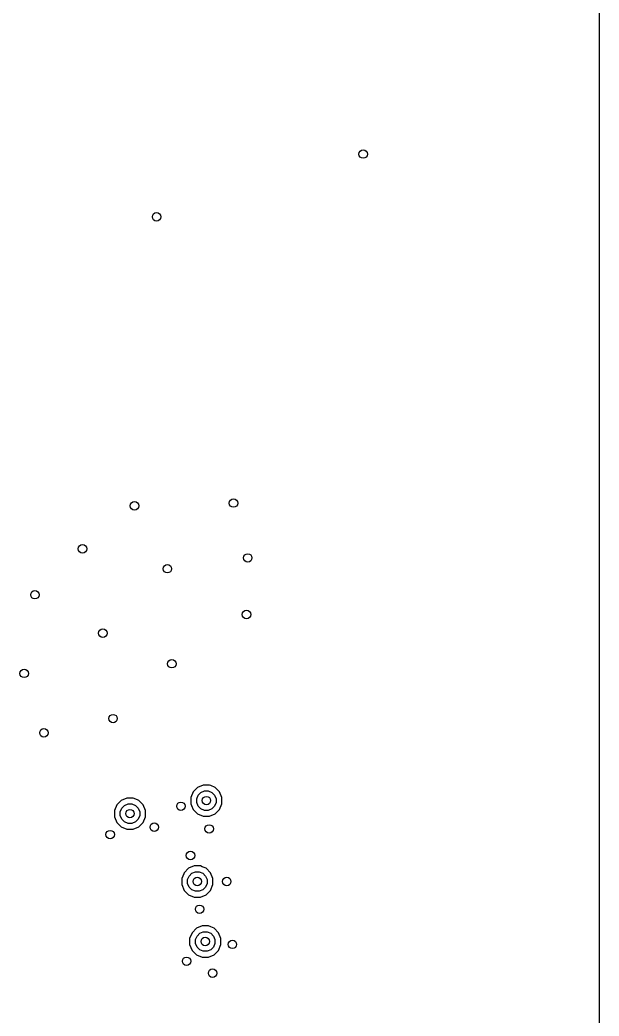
# Model space of a CAD drawing. Extents: x 114.9 to 199.6, y -137.1 to -76.7.
# Drawn here: x 189.34 to 199.58, y -107.51 to -89.9 of the extents above; entities that cross this region are included whole.
import ezdxf

# ---------------------------------------------------------------- set-up
doc = ezdxf.new("R2010")
doc.units = 0
doc.layers.add('BLACK', color=7, linetype='CONTINUOUS')

msp = doc.modelspace()

# ---------------------------------------------------------------- linework, layer by layer
at = {"layer": 'BLACK', "linetype": 'CONTINUOUS'}
for p, q in [((199.5795, -77.402406), (199.5795, -130.397593)), ((192.48394, -103.466444), (192.406444, -103.54394)), ((192.585198, -103.4245), (192.48394, -103.466444)), ((192.542775, -103.554493), (192.605859, -103.528363)), ((192.5852, -103.4245), (192.585198, -103.4245)), ((192.6948, -103.4245), (192.5852, -103.4245)), ((192.605859, -103.528363), (192.674141, -103.528363)), ((192.674141, -103.528363), (192.737225, -103.554493)), ((192.694801, -103.4245), (192.6948, -103.4245)), ((192.71759, -103.43394), (192.694801, -103.4245)), ((192.796058, -103.466443), (192.71759, -103.43394)), ((192.796059, -103.466444), (192.796058, -103.466443)), ((192.796061, -103.466445), (192.796059, -103.466444)), ((192.873555, -103.543939), (192.796061, -103.466445)), ((191.13394, -103.696444), (191.056444, -103.77394)), ((191.235198, -103.6545), (191.13394, -103.696444)), ((191.2352, -103.6545), (191.235198, -103.6545)), ((191.3448, -103.6545), (191.2352, -103.6545)), ((191.344801, -103.6545), (191.3448, -103.6545)), ((191.419987, -103.685644), (191.344801, -103.6545)), ((191.446059, -103.696443), (191.419987, -103.685644)), ((191.523555, -103.773939), (191.446059, -103.696443)), ((192.406444, -103.54394), (192.3645, -103.645198)), ((192.3645, -103.645198), (192.3645, -103.754801)), ((192.468363, -103.665859), (192.494493, -103.602775)), ((192.468363, -103.734141), (192.468363, -103.665859)), ((192.494493, -103.602775), (192.542775, -103.554493)), ((192.737225, -103.554493), (192.785507, -103.602775)), ((192.785507, -103.602775), (192.811637, -103.665859)), ((192.811637, -103.665859), (192.811637, -103.734141)), ((192.873555, -103.54394), (192.873555, -103.543939)), ((192.873557, -103.543942), (192.873555, -103.54394)), ((192.9155, -103.6452), (192.873557, -103.543942)), ((192.9155, -103.7548), (192.9155, -103.6452)), ((191.056444, -103.77394), (191.0145, -103.875198)), ((191.0145, -103.875198), (191.0145, -103.8752)), ((191.0145, -103.8752), (191.0145, -103.9848)), ((191.118363, -103.895859), (191.144493, -103.832775)), ((191.144493, -103.832775), (191.192775, -103.784493)), ((191.192775, -103.784493), (191.255859, -103.758363)), ((191.255859, -103.758363), (191.324141, -103.758363)), ((191.324141, -103.758363), (191.387225, -103.784493)), ((191.387225, -103.784493), (191.435507, -103.832775)), ((191.435507, -103.832775), (191.461637, -103.895859)), ((191.523555, -103.77394), (191.523555, -103.773939)), ((191.523557, -103.773942), (191.523555, -103.77394)), ((191.5655, -103.8752), (191.523557, -103.773942)), ((191.5655, -103.9848), (191.5655, -103.8752)), ((192.3645, -103.754801), (192.376927, -103.784801)), ((192.376927, -103.784801), (192.406443, -103.856058)), ((192.406443, -103.856058), (192.406444, -103.856059)), ((192.406444, -103.856059), (192.406445, -103.856061)), ((192.406445, -103.856061), (192.483939, -103.933555)), ((192.494493, -103.797225), (192.468363, -103.734141)), ((192.542775, -103.845507), (192.494493, -103.797225)), ((192.605859, -103.871637), (192.542775, -103.845507)), ((192.674141, -103.871637), (192.605859, -103.871637)), ((192.737225, -103.845507), (192.674141, -103.871637)), ((192.785507, -103.797225), (192.737225, -103.845507)), ((192.811637, -103.734141), (192.785507, -103.797225)), ((192.796061, -103.933555), (192.873555, -103.856061)), ((192.873555, -103.85606), (192.873557, -103.856058)), ((192.873555, -103.856061), (192.873555, -103.85606)), ((192.873557, -103.856058), (192.9155, -103.7548)), ((191.0145, -103.9848), (191.056443, -104.086058)), ((191.118363, -103.964141), (191.118363, -103.895859)), ((191.144493, -104.027225), (191.118363, -103.964141)), ((191.192775, -104.075507), (191.144493, -104.027225)), ((191.435507, -104.027225), (191.387225, -104.075507)), ((191.461637, -103.964141), (191.435507, -104.027225)), ((191.461637, -103.895859), (191.461637, -103.964141)), ((191.523557, -104.086058), (191.5655, -103.9848)), ((192.483939, -103.933555), (192.48394, -103.933555)), ((192.48394, -103.933555), (192.483942, -103.933557)), ((192.483942, -103.933557), (192.5852, -103.9755)), ((192.5852, -103.9755), (192.585202, -103.9755)), ((192.585202, -103.9755), (192.694798, -103.9755)), ((192.694798, -103.9755), (192.6948, -103.9755)), ((192.6948, -103.9755), (192.796058, -103.933557)), ((192.796058, -103.933557), (192.79606, -103.933555)), ((192.79606, -103.933555), (192.796061, -103.933555)), ((191.056443, -104.086058), (191.056444, -104.086059)), ((191.056444, -104.086059), (191.056445, -104.086061)), ((191.056445, -104.086061), (191.133939, -104.163555)), ((191.133939, -104.163555), (191.13394, -104.163555)), ((191.13394, -104.163555), (191.133942, -104.163557)), ((191.133942, -104.163557), (191.2352, -104.2055)), ((191.255859, -104.101637), (191.192775, -104.075507)), ((191.2352, -104.2055), (191.235202, -104.2055)), ((191.235202, -104.2055), (191.344798, -104.2055)), ((191.324141, -104.101637), (191.255859, -104.101637)), ((191.387225, -104.075507), (191.324141, -104.101637)), ((191.344798, -104.2055), (191.3448, -104.2055)), ((191.3448, -104.2055), (191.446058, -104.163557)), ((191.446058, -104.163557), (191.44606, -104.163555)), ((191.44606, -104.163555), (191.446061, -104.163555)), ((191.446061, -104.163555), (191.523555, -104.086061)), ((191.523555, -104.08606), (191.523557, -104.086058)), ((191.523555, -104.086061), (191.523555, -104.08606)), ((192.32394, -104.896444), (192.246444, -104.97394)), ((192.425198, -104.8545), (192.32394, -104.896444)), ((192.4252, -104.8545), (192.425198, -104.8545)), ((192.5348, -104.8545), (192.4252, -104.8545)), ((192.534801, -104.8545), (192.5348, -104.8545)), ((192.568116, -104.8683), (192.534801, -104.8545)), ((192.636058, -104.896443), (192.568116, -104.8683)), ((192.636059, -104.896444), (192.636058, -104.896443)), ((192.636061, -104.896445), (192.636059, -104.896444)), ((192.713555, -104.973939), (192.636061, -104.896445)), ((192.239248, -104.991312), (192.2045, -105.075198)), ((192.2045, -105.075198), (192.2045, -105.0752)), ((192.2045, -105.0752), (192.2045, -105.1848)), ((192.246443, -104.973942), (192.239248, -104.991312)), ((192.246444, -104.97394), (192.246443, -104.973941)), ((192.246443, -104.973941), (192.246443, -104.973942)), ((192.308363, -105.095859), (192.334493, -105.032775)), ((192.308363, -105.164141), (192.308363, -105.095859)), ((192.334493, -105.032775), (192.382775, -104.984493)), ((192.382775, -104.984493), (192.445859, -104.958363)), ((192.445859, -104.958363), (192.514141, -104.958363)), ((192.514141, -104.958363), (192.577225, -104.984493)), ((192.577225, -104.984493), (192.625507, -105.032775)), ((192.625507, -105.032775), (192.651637, -105.095859)), ((192.651637, -105.095859), (192.651637, -105.164141)), ((192.713555, -104.97394), (192.713555, -104.973939)), ((192.713557, -104.973942), (192.713555, -104.97394)), ((192.7555, -105.0752), (192.713557, -104.973942)), ((192.7555, -105.1848), (192.7555, -105.0752)), ((192.2045, -105.1848), (192.246443, -105.286058)), ((192.246443, -105.286058), (192.246444, -105.286059)), ((192.246444, -105.286059), (192.246445, -105.286061)), ((192.246445, -105.286061), (192.323939, -105.363555)), ((192.334493, -105.227225), (192.308363, -105.164141)), ((192.382775, -105.275507), (192.334493, -105.227225)), ((192.445859, -105.301637), (192.382775, -105.275507)), ((192.577225, -105.275507), (192.514141, -105.301637)), ((192.625507, -105.227225), (192.577225, -105.275507)), ((192.651637, -105.164141), (192.625507, -105.227225)), ((192.636061, -105.363555), (192.713555, -105.286061)), ((192.713555, -105.28606), (192.713557, -105.286058)), ((192.713555, -105.286061), (192.713555, -105.28606)), ((192.713557, -105.286058), (192.7555, -105.1848)), ((192.323939, -105.363555), (192.32394, -105.363555)), ((192.32394, -105.363555), (192.323942, -105.363557)), ((192.323942, -105.363557), (192.4252, -105.4055)), ((192.4252, -105.4055), (192.425202, -105.4055)), ((192.425202, -105.4055), (192.534798, -105.4055)), ((192.514141, -105.301637), (192.445859, -105.301637)), ((192.534798, -105.4055), (192.5348, -105.4055)), ((192.5348, -105.4055), (192.636058, -105.363557)), ((192.636058, -105.363557), (192.63606, -105.363555)), ((192.63606, -105.363555), (192.636061, -105.363555)), ((192.46394, -105.956444), (192.386444, -106.03394)), ((192.565198, -105.9145), (192.46394, -105.956444)), ((192.5652, -105.9145), (192.565198, -105.9145)), ((192.6748, -105.9145), (192.5652, -105.9145)), ((192.674801, -105.9145), (192.6748, -105.9145)), ((192.716744, -105.931874), (192.674801, -105.9145)), ((192.776058, -105.956443), (192.716744, -105.931874)), ((192.776059, -105.956444), (192.776058, -105.956443)), ((192.776061, -105.956445), (192.776059, -105.956444)), ((192.853555, -106.033939), (192.776061, -105.956445)), ((192.386444, -106.03394), (192.3445, -106.135198)), ((192.3445, -106.135198), (192.3445, -106.1352)), ((192.3445, -106.1352), (192.3445, -106.2448)), ((192.448363, -106.155859), (192.474493, -106.092775)), ((192.448363, -106.224141), (192.448363, -106.155859)), ((192.474493, -106.092775), (192.522775, -106.044493)), ((192.522775, -106.044493), (192.585859, -106.018363)), ((192.585859, -106.018363), (192.654141, -106.018363)), ((192.654141, -106.018363), (192.717225, -106.044493)), ((192.717225, -106.044493), (192.765507, -106.092775)), ((192.765507, -106.092775), (192.791637, -106.155859)), ((192.791637, -106.155859), (192.791637, -106.224141)), ((192.853555, -106.03394), (192.853555, -106.033939)), ((192.853557, -106.033942), (192.853555, -106.03394)), ((192.8955, -106.1352), (192.853557, -106.033942)), ((192.8955, -106.2448), (192.8955, -106.1352)), ((192.3445, -106.2448), (192.386443, -106.346058)), ((192.386443, -106.346058), (192.386444, -106.346059)), ((192.386444, -106.346059), (192.386445, -106.346061)), ((192.386445, -106.346061), (192.463939, -106.423555)), ((192.474493, -106.287225), (192.448363, -106.224141)), ((192.522775, -106.335507), (192.474493, -106.287225)), ((192.585859, -106.361637), (192.522775, -106.335507)), ((192.717225, -106.335507), (192.654141, -106.361637)), ((192.765507, -106.287225), (192.717225, -106.335507)), ((192.791637, -106.224141), (192.765507, -106.287225)), ((192.776061, -106.423555), (192.853555, -106.346061)), ((192.853555, -106.34606), (192.853557, -106.346058)), ((192.853555, -106.346061), (192.853555, -106.34606)), ((192.853557, -106.346058), (192.8955, -106.2448)), ((192.463939, -106.423555), (192.46394, -106.423555)), ((192.46394, -106.423555), (192.463942, -106.423557)), ((192.463942, -106.423557), (192.5652, -106.4655)), ((192.5652, -106.4655), (192.565202, -106.4655)), ((192.565202, -106.4655), (192.674798, -106.4655)), ((192.654141, -106.361637), (192.585859, -106.361637)), ((192.674798, -106.4655), (192.6748, -106.4655)), ((192.6748, -106.4655), (192.776058, -106.423557)), ((192.776058, -106.423557), (192.77606, -106.423555)), ((192.77606, -106.423555), (192.776061, -106.423555))]:
    msp.add_line(p, q, dxfattribs=at)
at = {"layer": 'BLACK'}
for centre in [(195.41, -92.27), (191.76, -93.38), (191.37, -98.49), (193.12, -98.44), (190.45, -99.25), (193.37, -99.41), (191.95, -99.6), (189.61, -100.06), (193.35, -100.41), (190.81, -100.74), (192.03, -101.28), (189.42, -101.45), (190.99, -102.25), (189.77, -102.5), (192.64, -103.7), (191.29, -103.93), (192.19, -103.8), (190.94, -104.3), (191.72, -104.17), (192.69, -104.2), (192.36, -104.67), (192.48, -105.13), (193, -105.13), (192.52, -105.62), (192.62, -106.19), (193.1, -106.24), (192.29, -106.54), (192.75, -106.75)]:
    msp.add_circle(centre, 0.075, dxfattribs=at)
at = {"layer": 'WHITE'}
for centre in [(195.41, -92.27), (191.76, -93.38), (191.37, -98.49), (193.12, -98.44), (190.45, -99.25), (193.37, -99.41), (191.95, -99.6), (189.61, -100.06), (193.35, -100.41), (190.81, -100.74), (192.03, -101.28), (189.42, -101.45), (190.99, -102.25), (189.77, -102.5), (192.64, -103.7), (191.29, -103.93), (192.19, -103.8), (190.94, -104.3), (191.72, -104.17), (192.69, -104.2), (192.36, -104.67), (192.48, -105.13), (193, -105.13), (192.52, -105.62), (192.62, -106.19), (193.1, -106.24), (192.29, -106.54), (192.75, -106.75)]:
    msp.add_circle(centre, 0.075, dxfattribs=at)

doc.saveas('drawing.dxf')
